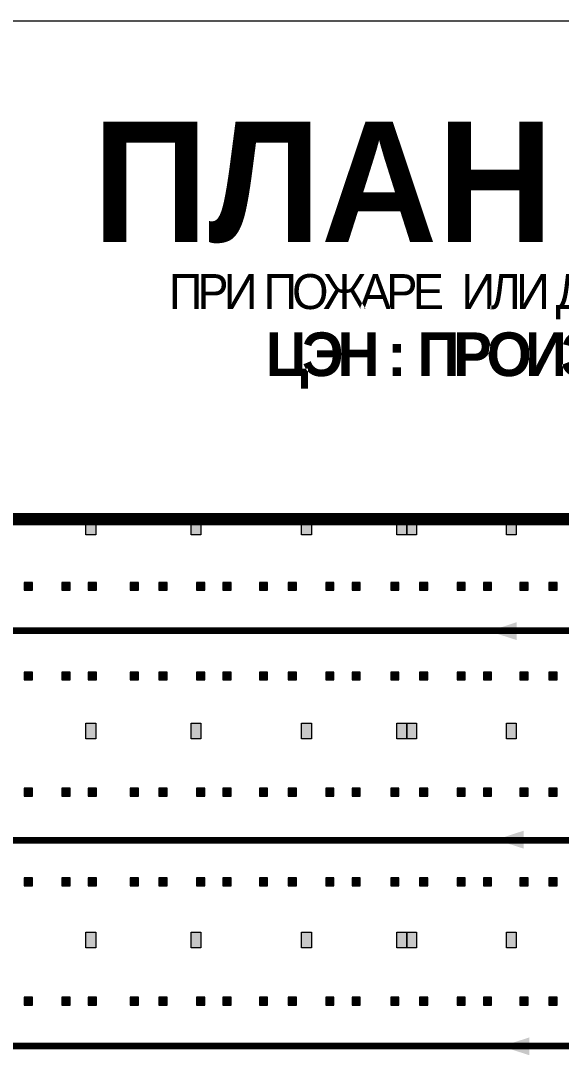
# Model space of a CAD drawing. Header units: millimetres. Extents: x 13810 to 67229, y 12374 to 21950.
# Drawn here: x 36730.6 to 36829.4, y 15541 to 15732.6 of the extents above; entities that cross this region are included whole.
import ezdxf

# ---------------------------------------------------------------- set-up
doc = ezdxf.new("R2010")
doc.units = ezdxf.units.MM
doc.layers.add('План_Штампы', color=7, linetype='Continuous')
doc.styles.add('обычный', font='arial.ttf')

msp = doc.modelspace()

# ---------------------------------------------------------------- hatches: boundary and pattern name
at = {"lineweight": 0}
h = msp.add_hatch(color=256, dxfattribs=at)
h.dxf.hatch_style = 1
h.paths.add_polyline_path([(36742.45, 15638.57), (36744.25, 15638.57), (36744.25, 15641.46), (36742.45, 15641.46)])
h = msp.add_hatch(color=256, dxfattribs=at)
h.dxf.hatch_style = 1
h.paths.add_polyline_path([(36761.68, 15638.57), (36763.48, 15638.57), (36763.48, 15641.46), (36761.68, 15641.46)])
h = msp.add_hatch(color=256, dxfattribs=at)
h.dxf.hatch_style = 1
h.paths.add_polyline_path([(36781.9, 15638.57), (36783.7, 15638.57), (36783.7, 15641.46), (36781.9, 15641.46)])
h = msp.add_hatch(color=256, dxfattribs=at)
h.dxf.hatch_style = 1
h.paths.add_polyline_path([(36799.33, 15638.57), (36801.13, 15638.57), (36801.13, 15641.46), (36799.33, 15641.46)])
h = msp.add_hatch(color=256, dxfattribs=at)
h.dxf.hatch_style = 1
h.paths.add_polyline_path([(36801.13, 15638.57), (36802.93, 15638.57), (36802.93, 15641.46), (36801.13, 15641.46)])
h = msp.add_hatch(color=256, dxfattribs=at)
h.dxf.hatch_style = 1
h.paths.add_polyline_path([(36819.37, 15638.57), (36821.17, 15638.57), (36821.17, 15641.46), (36819.37, 15641.46)])
h = msp.add_hatch(color=256, dxfattribs=at)
h.dxf.hatch_style = 1
h.paths.add_polyline_path([(36731.18, 15629.87), (36731.18, 15628.45), (36732.7, 15628.45), (36732.7, 15629.87)])
h = msp.add_hatch(color=256, dxfattribs=at)
h.dxf.hatch_style = 1
h.paths.add_polyline_path([(36738.04, 15629.87), (36738.04, 15628.45), (36739.56, 15628.45), (36739.56, 15629.87)])
h = msp.add_hatch(color=256, dxfattribs=at)
h.dxf.hatch_style = 1
h.paths.add_polyline_path([(36742.85, 15629.87), (36742.85, 15628.45), (36744.37, 15628.45), (36744.37, 15629.87)])
h = msp.add_hatch(color=256, dxfattribs=at)
h.dxf.hatch_style = 1
h.paths.add_polyline_path([(36750.53, 15629.87), (36750.53, 15628.45), (36752.05, 15628.45), (36752.05, 15629.87)])
h = msp.add_hatch(color=256, dxfattribs=at)
h.dxf.hatch_style = 1
h.paths.add_polyline_path([(36755.81, 15629.87), (36755.81, 15628.45), (36757.32, 15628.45), (36757.32, 15629.87)])
h = msp.add_hatch(color=256, dxfattribs=at)
h.dxf.hatch_style = 1
h.paths.add_polyline_path([(36762.67, 15629.87), (36762.67, 15628.45), (36764.18, 15628.45), (36764.18, 15629.87)])
h = msp.add_hatch(color=256, dxfattribs=at)
h.dxf.hatch_style = 1
h.paths.add_polyline_path([(36767.48, 15629.87), (36767.48, 15628.45), (36769, 15628.45), (36769, 15629.87)])
h = msp.add_hatch(color=256, dxfattribs=at)
h.dxf.hatch_style = 1
h.paths.add_polyline_path([(36774.17, 15629.87), (36774.17, 15628.45), (36775.69, 15628.45), (36775.69, 15629.87)])
h = msp.add_hatch(color=256, dxfattribs=at)
h.dxf.hatch_style = 1
h.paths.add_polyline_path([(36779.44, 15629.87), (36779.44, 15628.45), (36780.96, 15628.45), (36780.96, 15629.87)])
h = msp.add_hatch(color=256, dxfattribs=at)
h.dxf.hatch_style = 1
h.paths.add_polyline_path([(36786.3, 15629.87), (36786.3, 15628.45), (36787.82, 15628.45), (36787.82, 15629.87)])
h = msp.add_hatch(color=256, dxfattribs=at)
h.dxf.hatch_style = 1
h.paths.add_polyline_path([(36791.12, 15629.87), (36791.12, 15628.45), (36792.63, 15628.45), (36792.63, 15629.87)])
h = msp.add_hatch(color=256, dxfattribs=at)
h.dxf.hatch_style = 1
h.paths.add_polyline_path([(36798.19, 15629.87), (36798.19, 15628.45), (36799.71, 15628.45), (36799.71, 15629.87)])
h = msp.add_hatch(color=256, dxfattribs=at)
h.dxf.hatch_style = 1
h.paths.add_polyline_path([(36803.47, 15629.87), (36803.47, 15628.45), (36804.98, 15628.45), (36804.98, 15629.87)])
h = msp.add_hatch(color=256, dxfattribs=at)
h.dxf.hatch_style = 1
h.paths.add_polyline_path([(36810.33, 15629.87), (36810.33, 15628.45), (36811.84, 15628.45), (36811.84, 15629.87)])
h = msp.add_hatch(color=256, dxfattribs=at)
h.dxf.hatch_style = 1
h.paths.add_polyline_path([(36815.14, 15629.87), (36815.14, 15628.45), (36816.66, 15628.45), (36816.66, 15629.87)])
h = msp.add_hatch(color=256, dxfattribs=at)
h.dxf.hatch_style = 1
h.paths.add_polyline_path([(36821.83, 15629.87), (36821.83, 15628.45), (36823.35, 15628.45), (36823.35, 15629.87)])
h = msp.add_hatch(color=256, dxfattribs=at)
h.dxf.hatch_style = 1
h.paths.add_polyline_path([(36827.1, 15629.87), (36827.1, 15628.45), (36828.62, 15628.45), (36828.62, 15629.87)])
h = msp.add_hatch(color=256, dxfattribs=at)
h.dxf.hatch_style = 1
h.paths.add_polyline_path([(36731.18, 15613.48), (36731.18, 15612.06), (36732.7, 15612.06), (36732.7, 15613.48)])
h = msp.add_hatch(color=256, dxfattribs=at)
h.dxf.hatch_style = 1
h.paths.add_polyline_path([(36738.04, 15613.48), (36738.04, 15612.06), (36739.56, 15612.06), (36739.56, 15613.48)])
h = msp.add_hatch(color=256, dxfattribs=at)
h.dxf.hatch_style = 1
h.paths.add_polyline_path([(36742.85, 15613.48), (36742.85, 15612.06), (36744.37, 15612.06), (36744.37, 15613.48)])
h = msp.add_hatch(color=256, dxfattribs=at)
h.dxf.hatch_style = 1
h.paths.add_polyline_path([(36750.53, 15613.48), (36750.53, 15612.06), (36752.05, 15612.06), (36752.05, 15613.48)])
h = msp.add_hatch(color=256, dxfattribs=at)
h.dxf.hatch_style = 1
h.paths.add_polyline_path([(36755.81, 15613.48), (36755.81, 15612.06), (36757.32, 15612.06), (36757.32, 15613.48)])
h = msp.add_hatch(color=256, dxfattribs=at)
h.dxf.hatch_style = 1
h.paths.add_polyline_path([(36762.67, 15613.48), (36762.67, 15612.06), (36764.18, 15612.06), (36764.18, 15613.48)])
h = msp.add_hatch(color=256, dxfattribs=at)
h.dxf.hatch_style = 1
h.paths.add_polyline_path([(36767.48, 15613.48), (36767.48, 15612.06), (36769, 15612.06), (36769, 15613.48)])
h = msp.add_hatch(color=256, dxfattribs=at)
h.dxf.hatch_style = 1
h.paths.add_polyline_path([(36774.17, 15613.48), (36774.17, 15612.06), (36775.69, 15612.06), (36775.69, 15613.48)])
h = msp.add_hatch(color=256, dxfattribs=at)
h.dxf.hatch_style = 1
h.paths.add_polyline_path([(36779.44, 15613.48), (36779.44, 15612.06), (36780.96, 15612.06), (36780.96, 15613.48)])
h = msp.add_hatch(color=256, dxfattribs=at)
h.dxf.hatch_style = 1
h.paths.add_polyline_path([(36786.3, 15613.48), (36786.3, 15612.06), (36787.82, 15612.06), (36787.82, 15613.48)])
h = msp.add_hatch(color=256, dxfattribs=at)
h.dxf.hatch_style = 1
h.paths.add_polyline_path([(36791.12, 15613.48), (36791.12, 15612.06), (36792.63, 15612.06), (36792.63, 15613.48)])
h = msp.add_hatch(color=256, dxfattribs=at)
h.dxf.hatch_style = 1
h.paths.add_polyline_path([(36798.19, 15613.48), (36798.19, 15612.06), (36799.71, 15612.06), (36799.71, 15613.48)])
h = msp.add_hatch(color=256, dxfattribs=at)
h.dxf.hatch_style = 1
h.paths.add_polyline_path([(36803.47, 15613.48), (36803.47, 15612.06), (36804.98, 15612.06), (36804.98, 15613.48)])
h = msp.add_hatch(color=256, dxfattribs=at)
h.dxf.hatch_style = 1
h.paths.add_polyline_path([(36810.33, 15613.48), (36810.33, 15612.06), (36811.84, 15612.06), (36811.84, 15613.48)])
h = msp.add_hatch(color=256, dxfattribs=at)
h.dxf.hatch_style = 1
h.paths.add_polyline_path([(36815.14, 15613.48), (36815.14, 15612.06), (36816.66, 15612.06), (36816.66, 15613.48)])
h = msp.add_hatch(color=256, dxfattribs=at)
h.dxf.hatch_style = 1
h.paths.add_polyline_path([(36821.83, 15613.48), (36821.83, 15612.06), (36823.35, 15612.06), (36823.35, 15613.48)])
h = msp.add_hatch(color=256, dxfattribs=at)
h.dxf.hatch_style = 1
h.paths.add_polyline_path([(36827.1, 15613.48), (36827.1, 15612.06), (36828.62, 15612.06), (36828.62, 15613.48)])
h = msp.add_hatch(color=256, dxfattribs=at)
h.dxf.hatch_style = 1
h.paths.add_polyline_path([(36742.45, 15601.26), (36744.25, 15601.26), (36744.25, 15604.15), (36742.45, 15604.15)])
h = msp.add_hatch(color=256, dxfattribs=at)
h.dxf.hatch_style = 1
h.paths.add_polyline_path([(36761.68, 15601.26), (36763.48, 15601.26), (36763.48, 15604.15), (36761.68, 15604.15)])
h = msp.add_hatch(color=256, dxfattribs=at)
h.dxf.hatch_style = 1
h.paths.add_polyline_path([(36781.9, 15601.26), (36783.7, 15601.26), (36783.7, 15604.15), (36781.9, 15604.15)])
h = msp.add_hatch(color=256, dxfattribs=at)
h.dxf.hatch_style = 1
h.paths.add_polyline_path([(36799.33, 15601.26), (36801.13, 15601.26), (36801.13, 15604.15), (36799.33, 15604.15)])
h = msp.add_hatch(color=256, dxfattribs=at)
h.dxf.hatch_style = 1
h.paths.add_polyline_path([(36801.13, 15601.26), (36802.93, 15601.26), (36802.93, 15604.15), (36801.13, 15604.15)])
h = msp.add_hatch(color=256, dxfattribs=at)
h.dxf.hatch_style = 1
h.paths.add_polyline_path([(36819.37, 15601.26), (36821.17, 15601.26), (36821.17, 15604.15), (36819.37, 15604.15)])
h = msp.add_hatch(color=256, dxfattribs=at)
h.dxf.hatch_style = 1
h.paths.add_polyline_path([(36731.18, 15592.21), (36731.18, 15590.79), (36732.7, 15590.79), (36732.7, 15592.21)])
h = msp.add_hatch(color=256, dxfattribs=at)
h.dxf.hatch_style = 1
h.paths.add_polyline_path([(36738.04, 15592.21), (36738.04, 15590.79), (36739.56, 15590.79), (36739.56, 15592.21)])
h = msp.add_hatch(color=256, dxfattribs=at)
h.dxf.hatch_style = 1
h.paths.add_polyline_path([(36742.85, 15592.21), (36742.85, 15590.79), (36744.37, 15590.79), (36744.37, 15592.21)])
h = msp.add_hatch(color=256, dxfattribs=at)
h.dxf.hatch_style = 1
h.paths.add_polyline_path([(36750.53, 15592.21), (36750.53, 15590.79), (36752.05, 15590.79), (36752.05, 15592.21)])
h = msp.add_hatch(color=256, dxfattribs=at)
h.dxf.hatch_style = 1
h.paths.add_polyline_path([(36755.81, 15592.21), (36755.81, 15590.79), (36757.32, 15590.79), (36757.32, 15592.21)])
h = msp.add_hatch(color=256, dxfattribs=at)
h.dxf.hatch_style = 1
h.paths.add_polyline_path([(36762.67, 15592.21), (36762.67, 15590.79), (36764.18, 15590.79), (36764.18, 15592.21)])
h = msp.add_hatch(color=256, dxfattribs=at)
h.dxf.hatch_style = 1
h.paths.add_polyline_path([(36767.48, 15592.21), (36767.48, 15590.79), (36769, 15590.79), (36769, 15592.21)])
h = msp.add_hatch(color=256, dxfattribs=at)
h.dxf.hatch_style = 1
h.paths.add_polyline_path([(36774.17, 15592.21), (36774.17, 15590.79), (36775.69, 15590.79), (36775.69, 15592.21)])
h = msp.add_hatch(color=256, dxfattribs=at)
h.dxf.hatch_style = 1
h.paths.add_polyline_path([(36779.44, 15592.21), (36779.44, 15590.79), (36780.96, 15590.79), (36780.96, 15592.21)])
h = msp.add_hatch(color=256, dxfattribs=at)
h.dxf.hatch_style = 1
h.paths.add_polyline_path([(36786.3, 15592.21), (36786.3, 15590.79), (36787.82, 15590.79), (36787.82, 15592.21)])
h = msp.add_hatch(color=256, dxfattribs=at)
h.dxf.hatch_style = 1
h.paths.add_polyline_path([(36791.12, 15592.21), (36791.12, 15590.79), (36792.63, 15590.79), (36792.63, 15592.21)])
h = msp.add_hatch(color=256, dxfattribs=at)
h.dxf.hatch_style = 1
h.paths.add_polyline_path([(36798.19, 15592.21), (36798.19, 15590.79), (36799.71, 15590.79), (36799.71, 15592.21)])
h = msp.add_hatch(color=256, dxfattribs=at)
h.dxf.hatch_style = 1
h.paths.add_polyline_path([(36803.47, 15592.21), (36803.47, 15590.79), (36804.98, 15590.79), (36804.98, 15592.21)])
h = msp.add_hatch(color=256, dxfattribs=at)
h.dxf.hatch_style = 1
h.paths.add_polyline_path([(36810.33, 15592.21), (36810.33, 15590.79), (36811.84, 15590.79), (36811.84, 15592.21)])
h = msp.add_hatch(color=256, dxfattribs=at)
h.dxf.hatch_style = 1
h.paths.add_polyline_path([(36815.14, 15592.21), (36815.14, 15590.79), (36816.66, 15590.79), (36816.66, 15592.21)])
h = msp.add_hatch(color=256, dxfattribs=at)
h.dxf.hatch_style = 1
h.paths.add_polyline_path([(36821.83, 15592.21), (36821.83, 15590.79), (36823.35, 15590.79), (36823.35, 15592.21)])
h = msp.add_hatch(color=256, dxfattribs=at)
h.dxf.hatch_style = 1
h.paths.add_polyline_path([(36827.1, 15592.21), (36827.1, 15590.79), (36828.62, 15590.79), (36828.62, 15592.21)])
h = msp.add_hatch(color=256, dxfattribs=at)
h.dxf.hatch_style = 1
h.paths.add_polyline_path([(36731.18, 15575.81), (36731.18, 15574.39), (36732.7, 15574.39), (36732.7, 15575.81)])
h = msp.add_hatch(color=256, dxfattribs=at)
h.dxf.hatch_style = 1
h.paths.add_polyline_path([(36738.04, 15575.81), (36738.04, 15574.39), (36739.56, 15574.39), (36739.56, 15575.81)])
h = msp.add_hatch(color=256, dxfattribs=at)
h.dxf.hatch_style = 1
h.paths.add_polyline_path([(36742.85, 15575.81), (36742.85, 15574.39), (36744.37, 15574.39), (36744.37, 15575.81)])
h = msp.add_hatch(color=256, dxfattribs=at)
h.dxf.hatch_style = 1
h.paths.add_polyline_path([(36750.53, 15575.81), (36750.53, 15574.39), (36752.05, 15574.39), (36752.05, 15575.81)])
h = msp.add_hatch(color=256, dxfattribs=at)
h.dxf.hatch_style = 1
h.paths.add_polyline_path([(36755.81, 15575.81), (36755.81, 15574.39), (36757.32, 15574.39), (36757.32, 15575.81)])
h = msp.add_hatch(color=256, dxfattribs=at)
h.dxf.hatch_style = 1
h.paths.add_polyline_path([(36762.67, 15575.81), (36762.67, 15574.39), (36764.18, 15574.39), (36764.18, 15575.81)])
h = msp.add_hatch(color=256, dxfattribs=at)
h.dxf.hatch_style = 1
h.paths.add_polyline_path([(36767.48, 15575.81), (36767.48, 15574.39), (36769, 15574.39), (36769, 15575.81)])
h = msp.add_hatch(color=256, dxfattribs=at)
h.dxf.hatch_style = 1
h.paths.add_polyline_path([(36774.17, 15575.81), (36774.17, 15574.39), (36775.69, 15574.39), (36775.69, 15575.81)])
h = msp.add_hatch(color=256, dxfattribs=at)
h.dxf.hatch_style = 1
h.paths.add_polyline_path([(36779.44, 15575.81), (36779.44, 15574.39), (36780.96, 15574.39), (36780.96, 15575.81)])
h = msp.add_hatch(color=256, dxfattribs=at)
h.dxf.hatch_style = 1
h.paths.add_polyline_path([(36786.3, 15575.81), (36786.3, 15574.39), (36787.82, 15574.39), (36787.82, 15575.81)])
h = msp.add_hatch(color=256, dxfattribs=at)
h.dxf.hatch_style = 1
h.paths.add_polyline_path([(36791.12, 15575.81), (36791.12, 15574.39), (36792.63, 15574.39), (36792.63, 15575.81)])
h = msp.add_hatch(color=256, dxfattribs=at)
h.dxf.hatch_style = 1
h.paths.add_polyline_path([(36798.19, 15575.81), (36798.19, 15574.39), (36799.71, 15574.39), (36799.71, 15575.81)])
h = msp.add_hatch(color=256, dxfattribs=at)
h.dxf.hatch_style = 1
h.paths.add_polyline_path([(36803.47, 15575.81), (36803.47, 15574.39), (36804.98, 15574.39), (36804.98, 15575.81)])
h = msp.add_hatch(color=256, dxfattribs=at)
h.dxf.hatch_style = 1
h.paths.add_polyline_path([(36810.33, 15575.81), (36810.33, 15574.39), (36811.84, 15574.39), (36811.84, 15575.81)])
h = msp.add_hatch(color=256, dxfattribs=at)
h.dxf.hatch_style = 1
h.paths.add_polyline_path([(36815.14, 15575.81), (36815.14, 15574.39), (36816.66, 15574.39), (36816.66, 15575.81)])
h = msp.add_hatch(color=256, dxfattribs=at)
h.dxf.hatch_style = 1
h.paths.add_polyline_path([(36821.83, 15575.81), (36821.83, 15574.39), (36823.35, 15574.39), (36823.35, 15575.81)])
h = msp.add_hatch(color=256, dxfattribs=at)
h.dxf.hatch_style = 1
h.paths.add_polyline_path([(36827.1, 15575.81), (36827.1, 15574.39), (36828.62, 15574.39), (36828.62, 15575.81)])
h = msp.add_hatch(color=256, dxfattribs=at)
h.dxf.hatch_style = 1
h.paths.add_polyline_path([(36742.45, 15562.99), (36744.25, 15562.99), (36744.25, 15565.88), (36742.45, 15565.88)])
h = msp.add_hatch(color=256, dxfattribs=at)
h.dxf.hatch_style = 1
h.paths.add_polyline_path([(36761.68, 15562.99), (36763.48, 15562.99), (36763.48, 15565.88), (36761.68, 15565.88)])
h = msp.add_hatch(color=256, dxfattribs=at)
h.dxf.hatch_style = 1
h.paths.add_polyline_path([(36781.9, 15562.99), (36783.7, 15562.99), (36783.7, 15565.88), (36781.9, 15565.88)])
h = msp.add_hatch(color=256, dxfattribs=at)
h.dxf.hatch_style = 1
h.paths.add_polyline_path([(36799.33, 15562.99), (36801.13, 15562.99), (36801.13, 15565.88), (36799.33, 15565.88)])
h = msp.add_hatch(color=256, dxfattribs=at)
h.dxf.hatch_style = 1
h.paths.add_polyline_path([(36801.13, 15562.99), (36802.93, 15562.99), (36802.93, 15565.88), (36801.13, 15565.88)])
h = msp.add_hatch(color=256, dxfattribs=at)
h.dxf.hatch_style = 1
h.paths.add_polyline_path([(36819.37, 15562.99), (36821.17, 15562.99), (36821.17, 15565.88), (36819.37, 15565.88)])
h = msp.add_hatch(color=256, dxfattribs=at)
h.dxf.hatch_style = 1
h.paths.add_polyline_path([(36731.18, 15553.97), (36731.18, 15552.55), (36732.7, 15552.55), (36732.7, 15553.97)])
h = msp.add_hatch(color=256, dxfattribs=at)
h.dxf.hatch_style = 1
h.paths.add_polyline_path([(36738.04, 15553.97), (36738.04, 15552.55), (36739.56, 15552.55), (36739.56, 15553.97)])
h = msp.add_hatch(color=256, dxfattribs=at)
h.dxf.hatch_style = 1
h.paths.add_polyline_path([(36742.85, 15553.97), (36742.85, 15552.55), (36744.37, 15552.55), (36744.37, 15553.97)])
h = msp.add_hatch(color=256, dxfattribs=at)
h.dxf.hatch_style = 1
h.paths.add_polyline_path([(36750.53, 15553.97), (36750.53, 15552.55), (36752.05, 15552.55), (36752.05, 15553.97)])
h = msp.add_hatch(color=256, dxfattribs=at)
h.dxf.hatch_style = 1
h.paths.add_polyline_path([(36755.81, 15553.97), (36755.81, 15552.55), (36757.32, 15552.55), (36757.32, 15553.97)])
h = msp.add_hatch(color=256, dxfattribs=at)
h.dxf.hatch_style = 1
h.paths.add_polyline_path([(36762.67, 15553.97), (36762.67, 15552.55), (36764.18, 15552.55), (36764.18, 15553.97)])
h = msp.add_hatch(color=256, dxfattribs=at)
h.dxf.hatch_style = 1
h.paths.add_polyline_path([(36767.48, 15553.97), (36767.48, 15552.55), (36769, 15552.55), (36769, 15553.97)])
h = msp.add_hatch(color=256, dxfattribs=at)
h.dxf.hatch_style = 1
h.paths.add_polyline_path([(36774.17, 15553.97), (36774.17, 15552.55), (36775.69, 15552.55), (36775.69, 15553.97)])
h = msp.add_hatch(color=256, dxfattribs=at)
h.dxf.hatch_style = 1
h.paths.add_polyline_path([(36779.44, 15553.97), (36779.44, 15552.55), (36780.96, 15552.55), (36780.96, 15553.97)])
h = msp.add_hatch(color=256, dxfattribs=at)
h.dxf.hatch_style = 1
h.paths.add_polyline_path([(36786.3, 15553.97), (36786.3, 15552.55), (36787.82, 15552.55), (36787.82, 15553.97)])
h = msp.add_hatch(color=256, dxfattribs=at)
h.dxf.hatch_style = 1
h.paths.add_polyline_path([(36791.12, 15553.97), (36791.12, 15552.55), (36792.63, 15552.55), (36792.63, 15553.97)])
h = msp.add_hatch(color=256, dxfattribs=at)
h.dxf.hatch_style = 1
h.paths.add_polyline_path([(36798.19, 15553.97), (36798.19, 15552.55), (36799.71, 15552.55), (36799.71, 15553.97)])
h = msp.add_hatch(color=256, dxfattribs=at)
h.dxf.hatch_style = 1
h.paths.add_polyline_path([(36803.47, 15553.97), (36803.47, 15552.55), (36804.98, 15552.55), (36804.98, 15553.97)])
h = msp.add_hatch(color=256, dxfattribs=at)
h.dxf.hatch_style = 1
h.paths.add_polyline_path([(36810.33, 15553.97), (36810.33, 15552.55), (36811.84, 15552.55), (36811.84, 15553.97)])
h = msp.add_hatch(color=256, dxfattribs=at)
h.dxf.hatch_style = 1
h.paths.add_polyline_path([(36815.14, 15553.97), (36815.14, 15552.55), (36816.66, 15552.55), (36816.66, 15553.97)])
h = msp.add_hatch(color=256, dxfattribs=at)
h.dxf.hatch_style = 1
h.paths.add_polyline_path([(36821.83, 15553.97), (36821.83, 15552.55), (36823.35, 15552.55), (36823.35, 15553.97)])
h = msp.add_hatch(color=256, dxfattribs=at)
h.dxf.hatch_style = 1
h.paths.add_polyline_path([(36827.1, 15553.97), (36827.1, 15552.55), (36828.62, 15552.55), (36828.62, 15553.97)])

# ---------------------------------------------------------------- linework, layer by layer
at = {"color": 126, "lineweight": 0, "true_color": 0x008754}
msp.add_lwpolyline([(36585.05, 15732.64), (37185.05, 15732.64), (37185.05, 15337.64), (36585.05, 15337.64)], close=True, dxfattribs=at)
msp.add_lwpolyline([(36585.05, 15732.64), (37185.05, 15732.64), (37185.05, 15337.64), (36585.05, 15337.64)], close=True, dxfattribs=at)
msp.add_lwpolyline([(36585.05, 15732.64), (37185.05, 15732.64), (37185.05, 15337.64), (36585.05, 15337.64)], close=True, dxfattribs=at)
msp.add_lwpolyline([(36585.05, 15732.64), (37185.05, 15732.64), (37185.05, 15337.64), (36585.05, 15337.64)], close=True, dxfattribs=at)
at = {"lineweight": 0, "const_width": 2.29}
msp.add_lwpolyline([(37057.01, 15641.46), (36614.76, 15641.46)], dxfattribs=at)
at = {"lineweight": 0}
for points in [[(36742.45, 15641.46), (36744.25, 15641.46), (36744.25, 15638.57), (36742.45, 15638.57), (36742.45, 15641.46)], [(36761.68, 15641.46), (36763.48, 15641.46), (36763.48, 15638.57), (36761.68, 15638.57), (36761.68, 15641.46)], [(36781.9, 15641.46), (36783.7, 15641.46), (36783.7, 15638.57), (36781.9, 15638.57), (36781.9, 15641.46)], [(36799.33, 15641.46), (36801.13, 15641.46), (36801.13, 15638.57), (36799.33, 15638.57), (36799.33, 15641.46)], [(36801.13, 15641.46), (36802.93, 15641.46), (36802.93, 15638.57), (36801.13, 15638.57), (36801.13, 15641.46)], [(36819.37, 15641.46), (36821.17, 15641.46), (36821.17, 15638.57), (36819.37, 15638.57), (36819.37, 15641.46)], [(36732.7, 15629.87), (36731.18, 15629.87), (36731.18, 15628.45), (36732.7, 15628.45), (36732.7, 15629.87)], [(36739.56, 15629.87), (36738.04, 15629.87), (36738.04, 15628.45), (36739.56, 15628.45), (36739.56, 15629.87)], [(36744.37, 15629.87), (36742.85, 15629.87), (36742.85, 15628.45), (36744.37, 15628.45), (36744.37, 15629.87)], [(36752.05, 15629.87), (36750.53, 15629.87), (36750.53, 15628.45), (36752.05, 15628.45), (36752.05, 15629.87)], [(36757.32, 15629.87), (36755.81, 15629.87), (36755.81, 15628.45), (36757.32, 15628.45), (36757.32, 15629.87)], [(36764.18, 15629.87), (36762.67, 15629.87), (36762.67, 15628.45), (36764.18, 15628.45), (36764.18, 15629.87)], [(36769, 15629.87), (36767.48, 15629.87), (36767.48, 15628.45), (36769, 15628.45), (36769, 15629.87)], [(36775.69, 15629.87), (36774.17, 15629.87), (36774.17, 15628.45), (36775.69, 15628.45), (36775.69, 15629.87)], [(36780.96, 15629.87), (36779.44, 15629.87), (36779.44, 15628.45), (36780.96, 15628.45), (36780.96, 15629.87)], [(36787.82, 15629.87), (36786.3, 15629.87), (36786.3, 15628.45), (36787.82, 15628.45), (36787.82, 15629.87)], [(36792.63, 15629.87), (36791.12, 15629.87), (36791.12, 15628.45), (36792.63, 15628.45), (36792.63, 15629.87)], [(36799.71, 15629.87), (36798.19, 15629.87), (36798.19, 15628.45), (36799.71, 15628.45), (36799.71, 15629.87)], [(36804.98, 15629.87), (36803.47, 15629.87), (36803.47, 15628.45), (36804.98, 15628.45), (36804.98, 15629.87)], [(36811.84, 15629.87), (36810.33, 15629.87), (36810.33, 15628.45), (36811.84, 15628.45), (36811.84, 15629.87)], [(36816.66, 15629.87), (36815.14, 15629.87), (36815.14, 15628.45), (36816.66, 15628.45), (36816.66, 15629.87)], [(36823.35, 15629.87), (36821.83, 15629.87), (36821.83, 15628.45), (36823.35, 15628.45), (36823.35, 15629.87)], [(36828.62, 15629.87), (36827.1, 15629.87), (36827.1, 15628.45), (36828.62, 15628.45), (36828.62, 15629.87)], [(36732.7, 15613.48), (36731.18, 15613.48), (36731.18, 15612.06), (36732.7, 15612.06), (36732.7, 15613.48)], [(36739.56, 15613.48), (36738.04, 15613.48), (36738.04, 15612.06), (36739.56, 15612.06), (36739.56, 15613.48)], [(36744.37, 15613.48), (36742.85, 15613.48), (36742.85, 15612.06), (36744.37, 15612.06), (36744.37, 15613.48)], [(36752.05, 15613.48), (36750.53, 15613.48), (36750.53, 15612.06), (36752.05, 15612.06), (36752.05, 15613.48)], [(36757.32, 15613.48), (36755.81, 15613.48), (36755.81, 15612.06), (36757.32, 15612.06), (36757.32, 15613.48)], [(36764.18, 15613.48), (36762.67, 15613.48), (36762.67, 15612.06), (36764.18, 15612.06), (36764.18, 15613.48)], [(36769, 15613.48), (36767.48, 15613.48), (36767.48, 15612.06), (36769, 15612.06), (36769, 15613.48)], [(36775.69, 15613.48), (36774.17, 15613.48), (36774.17, 15612.06), (36775.69, 15612.06), (36775.69, 15613.48)], [(36780.96, 15613.48), (36779.44, 15613.48), (36779.44, 15612.06), (36780.96, 15612.06), (36780.96, 15613.48)], [(36787.82, 15613.48), (36786.3, 15613.48), (36786.3, 15612.06), (36787.82, 15612.06), (36787.82, 15613.48)], [(36792.63, 15613.48), (36791.12, 15613.48), (36791.12, 15612.06), (36792.63, 15612.06), (36792.63, 15613.48)], [(36799.71, 15613.48), (36798.19, 15613.48), (36798.19, 15612.06), (36799.71, 15612.06), (36799.71, 15613.48)], [(36804.98, 15613.48), (36803.47, 15613.48), (36803.47, 15612.06), (36804.98, 15612.06), (36804.98, 15613.48)], [(36811.84, 15613.48), (36810.33, 15613.48), (36810.33, 15612.06), (36811.84, 15612.06), (36811.84, 15613.48)], [(36816.66, 15613.48), (36815.14, 15613.48), (36815.14, 15612.06), (36816.66, 15612.06), (36816.66, 15613.48)], [(36823.35, 15613.48), (36821.83, 15613.48), (36821.83, 15612.06), (36823.35, 15612.06), (36823.35, 15613.48)], [(36828.62, 15613.48), (36827.1, 15613.48), (36827.1, 15612.06), (36828.62, 15612.06), (36828.62, 15613.48)], [(36742.45, 15604.15), (36744.25, 15604.15), (36744.25, 15601.26), (36742.45, 15601.26), (36742.45, 15604.15)], [(36761.68, 15604.15), (36763.48, 15604.15), (36763.48, 15601.26), (36761.68, 15601.26), (36761.68, 15604.15)], [(36781.9, 15604.15), (36783.7, 15604.15), (36783.7, 15601.26), (36781.9, 15601.26), (36781.9, 15604.15)], [(36799.33, 15604.15), (36801.13, 15604.15), (36801.13, 15601.26), (36799.33, 15601.26), (36799.33, 15604.15)], [(36801.13, 15604.15), (36802.93, 15604.15), (36802.93, 15601.26), (36801.13, 15601.26), (36801.13, 15604.15)], [(36819.37, 15604.15), (36821.17, 15604.15), (36821.17, 15601.26), (36819.37, 15601.26), (36819.37, 15604.15)], [(36732.7, 15592.21), (36731.18, 15592.21), (36731.18, 15590.79), (36732.7, 15590.79), (36732.7, 15592.21)], [(36739.56, 15592.21), (36738.04, 15592.21), (36738.04, 15590.79), (36739.56, 15590.79), (36739.56, 15592.21)], [(36744.37, 15592.21), (36742.85, 15592.21), (36742.85, 15590.79), (36744.37, 15590.79), (36744.37, 15592.21)], [(36752.05, 15592.21), (36750.53, 15592.21), (36750.53, 15590.79), (36752.05, 15590.79), (36752.05, 15592.21)], [(36757.32, 15592.21), (36755.81, 15592.21), (36755.81, 15590.79), (36757.32, 15590.79), (36757.32, 15592.21)], [(36764.18, 15592.21), (36762.67, 15592.21), (36762.67, 15590.79), (36764.18, 15590.79), (36764.18, 15592.21)], [(36769, 15592.21), (36767.48, 15592.21), (36767.48, 15590.79), (36769, 15590.79), (36769, 15592.21)], [(36775.69, 15592.21), (36774.17, 15592.21), (36774.17, 15590.79), (36775.69, 15590.79), (36775.69, 15592.21)], [(36780.96, 15592.21), (36779.44, 15592.21), (36779.44, 15590.79), (36780.96, 15590.79), (36780.96, 15592.21)], [(36787.82, 15592.21), (36786.3, 15592.21), (36786.3, 15590.79), (36787.82, 15590.79), (36787.82, 15592.21)], [(36792.63, 15592.21), (36791.12, 15592.21), (36791.12, 15590.79), (36792.63, 15590.79), (36792.63, 15592.21)], [(36799.71, 15592.21), (36798.19, 15592.21), (36798.19, 15590.79), (36799.71, 15590.79), (36799.71, 15592.21)], [(36804.98, 15592.21), (36803.47, 15592.21), (36803.47, 15590.79), (36804.98, 15590.79), (36804.98, 15592.21)], [(36811.84, 15592.21), (36810.33, 15592.21), (36810.33, 15590.79), (36811.84, 15590.79), (36811.84, 15592.21)], [(36816.66, 15592.21), (36815.14, 15592.21), (36815.14, 15590.79), (36816.66, 15590.79), (36816.66, 15592.21)], [(36823.35, 15592.21), (36821.83, 15592.21), (36821.83, 15590.79), (36823.35, 15590.79), (36823.35, 15592.21)], [(36828.62, 15592.21), (36827.1, 15592.21), (36827.1, 15590.79), (36828.62, 15590.79), (36828.62, 15592.21)], [(36732.7, 15575.81), (36731.18, 15575.81), (36731.18, 15574.39), (36732.7, 15574.39), (36732.7, 15575.81)], [(36739.56, 15575.81), (36738.04, 15575.81), (36738.04, 15574.39), (36739.56, 15574.39), (36739.56, 15575.81)], [(36744.37, 15575.81), (36742.85, 15575.81), (36742.85, 15574.39), (36744.37, 15574.39), (36744.37, 15575.81)], [(36752.05, 15575.81), (36750.53, 15575.81), (36750.53, 15574.39), (36752.05, 15574.39), (36752.05, 15575.81)], [(36757.32, 15575.81), (36755.81, 15575.81), (36755.81, 15574.39), (36757.32, 15574.39), (36757.32, 15575.81)], [(36764.18, 15575.81), (36762.67, 15575.81), (36762.67, 15574.39), (36764.18, 15574.39), (36764.18, 15575.81)], [(36769, 15575.81), (36767.48, 15575.81), (36767.48, 15574.39), (36769, 15574.39), (36769, 15575.81)], [(36775.69, 15575.81), (36774.17, 15575.81), (36774.17, 15574.39), (36775.69, 15574.39), (36775.69, 15575.81)], [(36780.96, 15575.81), (36779.44, 15575.81), (36779.44, 15574.39), (36780.96, 15574.39), (36780.96, 15575.81)], [(36787.82, 15575.81), (36786.3, 15575.81), (36786.3, 15574.39), (36787.82, 15574.39), (36787.82, 15575.81)], [(36792.63, 15575.81), (36791.12, 15575.81), (36791.12, 15574.39), (36792.63, 15574.39), (36792.63, 15575.81)], [(36799.71, 15575.81), (36798.19, 15575.81), (36798.19, 15574.39), (36799.71, 15574.39), (36799.71, 15575.81)], [(36804.98, 15575.81), (36803.47, 15575.81), (36803.47, 15574.39), (36804.98, 15574.39), (36804.98, 15575.81)], [(36811.84, 15575.81), (36810.33, 15575.81), (36810.33, 15574.39), (36811.84, 15574.39), (36811.84, 15575.81)], [(36816.66, 15575.81), (36815.14, 15575.81), (36815.14, 15574.39), (36816.66, 15574.39), (36816.66, 15575.81)], [(36823.35, 15575.81), (36821.83, 15575.81), (36821.83, 15574.39), (36823.35, 15574.39), (36823.35, 15575.81)], [(36828.62, 15575.81), (36827.1, 15575.81), (36827.1, 15574.39), (36828.62, 15574.39), (36828.62, 15575.81)], [(36742.45, 15565.88), (36744.25, 15565.88), (36744.25, 15562.99), (36742.45, 15562.99), (36742.45, 15565.88)], [(36761.68, 15565.88), (36763.48, 15565.88), (36763.48, 15562.99), (36761.68, 15562.99), (36761.68, 15565.88)], [(36781.9, 15565.88), (36783.7, 15565.88), (36783.7, 15562.99), (36781.9, 15562.99), (36781.9, 15565.88)], [(36799.33, 15565.88), (36801.13, 15565.88), (36801.13, 15562.99), (36799.33, 15562.99), (36799.33, 15565.88)], [(36801.13, 15565.88), (36802.93, 15565.88), (36802.93, 15562.99), (36801.13, 15562.99), (36801.13, 15565.88)], [(36819.37, 15565.88), (36821.17, 15565.88), (36821.17, 15562.99), (36819.37, 15562.99), (36819.37, 15565.88)], [(36732.7, 15553.97), (36731.18, 15553.97), (36731.18, 15552.55), (36732.7, 15552.55), (36732.7, 15553.97)], [(36739.56, 15553.97), (36738.04, 15553.97), (36738.04, 15552.55), (36739.56, 15552.55), (36739.56, 15553.97)], [(36744.37, 15553.97), (36742.85, 15553.97), (36742.85, 15552.55), (36744.37, 15552.55), (36744.37, 15553.97)], [(36752.05, 15553.97), (36750.53, 15553.97), (36750.53, 15552.55), (36752.05, 15552.55), (36752.05, 15553.97)], [(36757.32, 15553.97), (36755.81, 15553.97), (36755.81, 15552.55), (36757.32, 15552.55), (36757.32, 15553.97)], [(36764.18, 15553.97), (36762.67, 15553.97), (36762.67, 15552.55), (36764.18, 15552.55), (36764.18, 15553.97)], [(36769, 15553.97), (36767.48, 15553.97), (36767.48, 15552.55), (36769, 15552.55), (36769, 15553.97)], [(36775.69, 15553.97), (36774.17, 15553.97), (36774.17, 15552.55), (36775.69, 15552.55), (36775.69, 15553.97)], [(36780.96, 15553.97), (36779.44, 15553.97), (36779.44, 15552.55), (36780.96, 15552.55), (36780.96, 15553.97)], [(36787.82, 15553.97), (36786.3, 15553.97), (36786.3, 15552.55), (36787.82, 15552.55), (36787.82, 15553.97)], [(36792.63, 15553.97), (36791.12, 15553.97), (36791.12, 15552.55), (36792.63, 15552.55), (36792.63, 15553.97)], [(36799.71, 15553.97), (36798.19, 15553.97), (36798.19, 15552.55), (36799.71, 15552.55), (36799.71, 15553.97)], [(36804.98, 15553.97), (36803.47, 15553.97), (36803.47, 15552.55), (36804.98, 15552.55), (36804.98, 15553.97)], [(36811.84, 15553.97), (36810.33, 15553.97), (36810.33, 15552.55), (36811.84, 15552.55), (36811.84, 15553.97)], [(36816.66, 15553.97), (36815.14, 15553.97), (36815.14, 15552.55), (36816.66, 15552.55), (36816.66, 15553.97)], [(36823.35, 15553.97), (36821.83, 15553.97), (36821.83, 15552.55), (36823.35, 15552.55), (36823.35, 15553.97)], [(36828.62, 15553.97), (36827.1, 15553.97), (36827.1, 15552.55), (36828.62, 15552.55), (36828.62, 15553.97)]]:
    msp.add_lwpolyline(points, dxfattribs=at)
at = {"color": 126, "lineweight": 100, "true_color": 0x008754}
for points in [[(37046.42, 15552.85), (37046.42, 15506.52), (36650.52, 15506.52), (36650.52, 15621.07), (36849.61, 15621.07)], [(37046.42, 15582.69), (36650.52, 15582.69)], [(37046.42, 15545.04), (36650.52, 15545.04)]]:
    msp.add_lwpolyline(points, dxfattribs=at)
at = {"layer": 'План_Штампы', "color": 126, "true_color": 0x008754}
for points in [[(36821.22, 15622.61), (36821.22, 15619.34), (36816.21, 15620.96)], [(36822.49, 15584.45), (36822.49, 15581.18), (36817.48, 15582.79)], [(36823.54, 15546.63), (36823.54, 15543.37), (36818.53, 15544.98)]]:
    msp.add_solid(points, dxfattribs=at)

# ---------------------------------------------------------------- texts
at = {"lineweight": 0, "insert": (36743.67, 15714.2), "char_height": 22, "width": 493.8901, "attachment_point": 1, "style": 'обычный'}
msp.add_mtext('{\\fProxima Nova Rg|b1|i0|c204|p2;ПЛАН ЭВАКУАЦИИ}', dxfattribs=at)
at = {"color": 0, "lineweight": 0, "insert": (36895.07, 15686.49), "char_height": 8, "width": 449.2158, "attachment_point": 5, "style": 'обычный'}
msp.add_mtext('{\\fArial Black|b1|i0|c204|p34;\\H2x;\\T0.85;  \\fArial Narrow|b0|i0|c204|p34;\\H0.8x;\\W0.9;\\P\\fProxima Nova Rg|b0|i0|c204|p2;\\H0.5x;\\W1;\\C256;ПРИ ПОЖАРЕ  ИЛИ ДРУГИХ ЧРЕЗВЫЧАЙНЫХ СИТУАЦИЯХ  ИЗ ПОМЕЩЕНИЙ \\fProxima Nova Rg|b1|i0|c204|p2;\\H1.25x;\\PЦЭН : ПРОИЗВОДСТВО 1, ЭО-1, КОРПУС 2, отм. 00,00}', dxfattribs=at)

doc.saveas('drawing.dxf')
